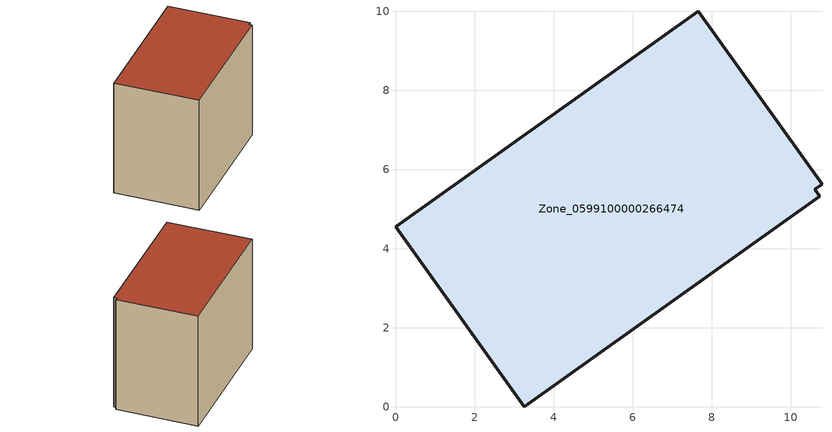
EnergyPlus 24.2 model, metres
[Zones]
Zone_0599100000266474
 floor ground (C_G): 10.73,5.32 3.25,0 0,4.55 7.66,10.01 10.78,5.63 10.61,5.5 z0
 wall outside (C_F): 0,4.55 3.25,0 10.73,5.32 10.61,5.5 10.78,5.63 7.66,10.01 0,4.55 z0:7.96
 roof outside (C_R): 3.25,0 10.73,5.32 10.61,5.5 10.78,5.63 7.66,10.01 0,4.55 z7.96
[BUILDING]
Pand.0599100000266474: North Axis=0; Terrain=City; Loads Convergence Tolerance Value=0.04; Temperature Convergence Tolerance Value=0.4; Solar Distribution=FullExterior; Maximum Number of Warmup Days=25; Minimum Number of Warmup Days=1
[Site:Location]
Rotterdam.The.Hague.AP_ZH_NLD Design_Conditions: Latitude=51.96; Longitude=4.45; Time Zone=1; Elevation=-4.5
[SITE:GROUNDTEMPERATURE:BUILDINGSURFACE]
18, 18, 18, 18, 18, 18, 18, 18, 18, 18, 18, 18
[MATERIAL] Thermal Absorptance=0.9; Solar Absorptance=0.7; Visible Absorptance=0.7
Name | Roughness | Thickness | Conductivity | Density | Specific Heat
G.TC.1975-1991 | MediumSmooth | 0.15 | 0.288461 | 540 | 1210
F.TC.1975-1991 | Rough | 0.3 | 0.230769 | 1920 | 840
R.TC.1975-1991 | MediumRough | 0.2 | 0.153846 | 1500 | 1000
[CONSTRUCTION]
C_G: G.TC.1975-1991
C_F: F.TC.1975-1991
C_R: R.TC.1975-1991
[ZONE]
Zone_0599100000266474: Type=1; Multiplier=1; Ceiling Height=Autocalculate; Volume=Autocalculate; Floor Area=autocalculate; Part of Total Floor Area=Yes
[ZONEINFILTRATION:DESIGNFLOWRATE]
Infil_Zone_0599100000266474: Zone or ZoneList or Space or SpaceList=Zone_0599100000266474; Schedule=AlwaysOn; Design Flow Rate Calculation Method=Flow/Area; Flow Rate per Floor Area=0.003; Constant Term Coefficient=1; Temperature Term Coefficient=0; Velocity Term Coefficient=0; Velocity Squared Term Coefficient=0
[HVACTEMPLATE:ZONE:IDEALLOADSAIRSYSTEM]
Zone_0599100000266474: Maximum Heating Supply Air Temperature=50; Minimum Cooling Supply Air Temperature=13; Maximum Heating Supply Air Humidity Ratio=0.0156; Minimum Cooling Supply Air Humidity Ratio=0.0077; Heating Limit=NoLimit; Cooling Limit=NoLimit; Dehumidification Control Type=ConstantSensibleHeatRatio; Cooling Sensible Heat Ratio=0.7; Dehumidification Setpoint=60; Humidification Control Type=None; Humidification Setpoint=30; Outdoor Air Method=None; Outdoor Air Flow Rate per Person=0.00944; Outdoor Air Flow Rate per Zone Floor Area=0; Outdoor Air Flow Rate per Zone=0; Demand Controlled Ventilation Type=None; Outdoor Air Economizer Type=NoEconomizer; Heat Recovery Type=None; Sensible Heat Recovery Effectiveness=0.7; Latent Heat Recovery Effectiveness=0.65
[ZONECONTROL:THERMOSTAT]
ThermostatControl_Zone_0599100000266474: Zone or ZoneList=Zone_0599100000266474; Control Type Schedule=DualSetpointControlType; Control 1=Thermostat_Zone_0599100000266474; Temperature Difference Between Cutout And Setpoint=0
[THERMOSTATSETPOINT:DUALSETPOINT]
Thermostat_Zone_0599100000266474: Heating Setpoint Temperature Schedule=HeatingSetpoint_Zone_0599100000266474; Cooling Setpoint Temperature Schedule=CoolingSetpoint_Zone_0599100000266474
[SCHEDULE:COMPACT]
HeatingSetpoint_Zone_0599100000266474: Through: 12/31, For: AllDays, Until: 24:00, 21
CoolingSetpoint_Zone_0599100000266474: Through: 12/31, For: AllDays, Until: 24:00, 24
DualSetpointControlType: Through: 12/31, For: AllDays, Until: 24:00, 4
AlwaysOn: Through: 12/31, For: AllDays, Until: 24:00, 1
